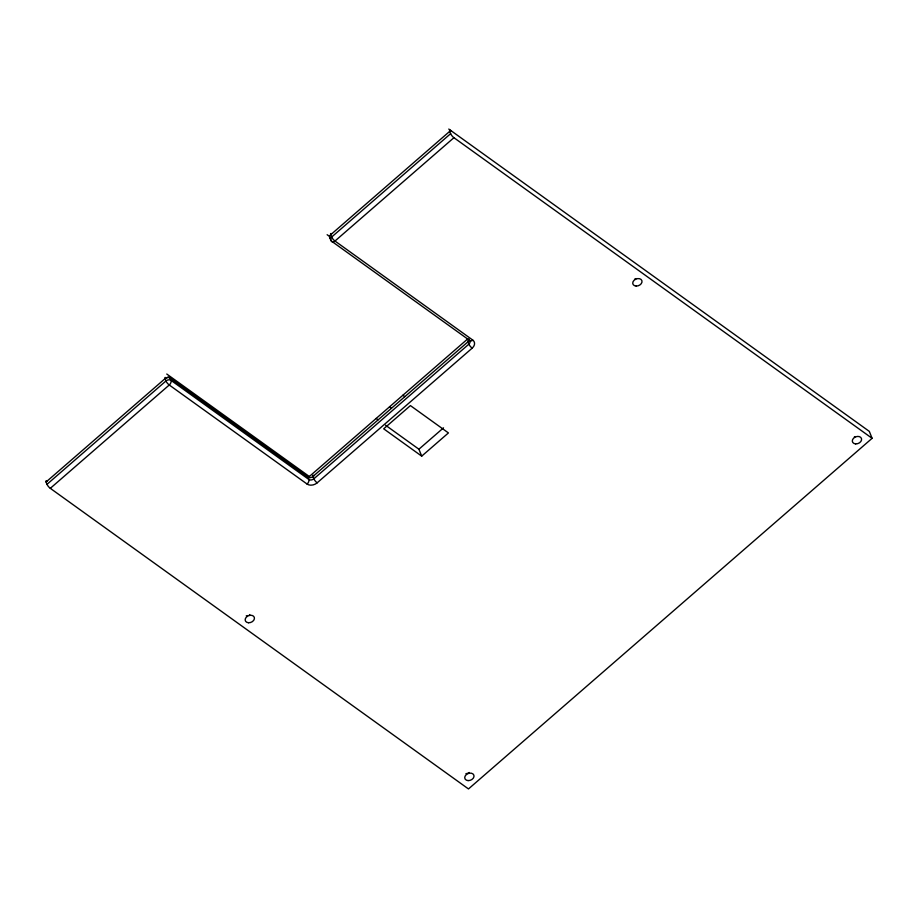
<?xml version="1.0" encoding="UTF-8"?>
<svg xmlns="http://www.w3.org/2000/svg" width="918" height="918" viewBox="0 0 918 918"><rect width="100%" height="100%" fill="white"/><g stroke="black" fill="none" stroke-linecap="round" stroke-linejoin="round"><path stroke-width="1.38" d="M448.764 129.059L869.312 431.38L872.1 438.311L468.478 788.941L50.306 488.33A3.695 1.056 49 0 1 47.002 484.314L46.072 481.996L165.022 378.664A3.695 1.056 49 0 1 166.055 377.791M451.14 130.769A3.695 1.056 49 0 0 449.694 131.366L330.744 234.698A3.695 2.731 -21.9 0 0 330.446 238.726L331.375 241.044L469.19 340.108A3.695 2.261 -54.3 0 0 472.781 340.096A7.344 5.428 -21.9 0 1 472.173 348.151L317.158 482.834A7.344 5.428 -21.9 0 1 307.082 484.05L169.256 384.998A3.695 1.056 49 0 1 165.951 380.981L165.022 378.664A3.695 2.731 -21.9 0 1 170.071 378.055L307.874 477.119L308.804 479.425A3.695 2.261 -54.3 0 1 307.06 484.061M47.002 484.314L165.951 380.981A3.695 2.731 -21.9 0 1 171 380.362L308.804 479.425A3.672 2.708 -21.9 0 0 313.853 478.806L468.891 344.135A3.672 2.708 -21.9 0 0 469.178 340.119M449.694 131.366L450.623 133.684L331.673 237.016A3.695 2.731 -21.9 0 0 331.375 241.044A3.695 2.261 -54.3 0 0 334.978 241.032L472.781 340.096M50.306 488.33L169.256 384.998A3.695 2.261 -54.3 0 0 171 380.362L170.071 378.055A3.695 2.261 -54.3 0 0 166.881 377.746M872.1 438.311L453.928 137.7L334.978 241.032A3.695 1.056 49 0 1 331.673 237.016L330.744 234.698A3.695 1.056 49 0 1 331.536 233.7M307.817 477.83L467.962 338.696M421.706 456.143L383.69 428.821L410.415 405.595L448.432 432.929L421.706 456.143L418.918 449.212L443.509 427.845M327.141 234.71L329.459 236.374M402.876 395.245L404.781 396.61M389.519 406.858L391.412 408.223M376.151 418.459L378.044 419.824M385.514 425.195L418.918 449.212M166.766 374.028L309.32 476.511M453.928 137.7A3.695 1.056 49 0 1 450.623 133.684M46.072 481.996A3.695 1.056 49 0 1 47.311 481.25M636.185 278.556A4.808 3.546 -21.9 0 1 634.808 279.003M855.312 436.578A4.808 3.546 -21.9 0 1 854.371 436.842M249.776 614.555A4.808 3.546 -21.9 0 1 249.421 614.808M247.699 615.588A4.808 3.546 -21.9 0 1 246.265 615.817M317.158 482.834A3.695 1.056 49 0 1 313.853 478.817L312.923 476.499L467.962 341.829A3.695 1.056 49 0 1 468.593 340.762M472.196 348.163A3.695 1.056 49 0 1 468.891 344.135L467.962 341.829A3.672 2.708 -21.9 0 0 469.121 339.144M306.164 476.178A3.695 2.261 -54.3 0 1 307.874 477.119A3.672 2.708 -21.9 0 0 312.923 476.499A3.695 1.056 49 0 1 314.163 475.754M330.446 238.726A3.695 2.261 -54.3 0 1 330.319 237.406M469.247 772.474A4.808 3.546 -21.9 0 1 465.919 773.656M636.128 286.049A4.808 3.546 -21.9 0 0 641.889 280.656A4.808 3.546 -21.9 0 0 634.131 280.231A4.808 3.546 -21.9 0 0 636.128 286.049M855.691 443.899A4.808 3.546 -21.9 0 0 861.463 438.494A4.808 3.546 -21.9 0 0 853.706 438.081A4.808 3.546 -21.9 0 0 855.691 443.899M248.548 622.748A4.808 3.546 -21.9 0 0 254.309 617.344A4.808 3.546 -21.9 0 0 246.563 616.93A4.808 3.546 -21.9 0 0 248.548 622.748M468.123 780.598A4.808 3.546 -21.9 0 0 473.883 775.194A4.808 3.546 -21.9 0 0 466.126 774.781A4.808 3.546 -21.9 0 0 468.123 780.598"/></g></svg>
